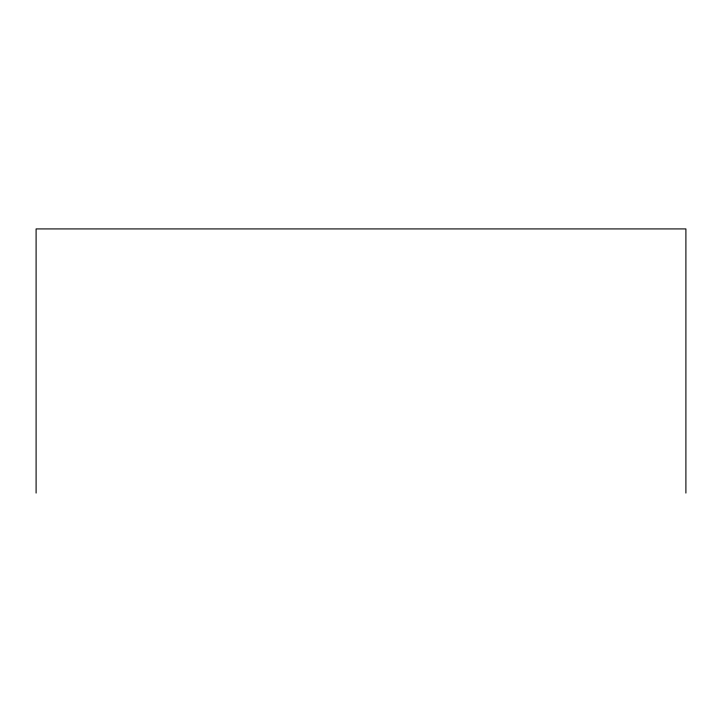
<?xml version="1.0" encoding="UTF-8"?>
<svg xmlns="http://www.w3.org/2000/svg" width="722" height="722" viewBox="0 0 722 722"><rect width="100%" height="100%" fill="white"/><g stroke="black" fill="none" stroke-linecap="round" stroke-linejoin="round"><path stroke-width="1.08" d="M685.9 493.081L685.9 228.919L36.1 228.919L36.1 493.081"/></g></svg>
